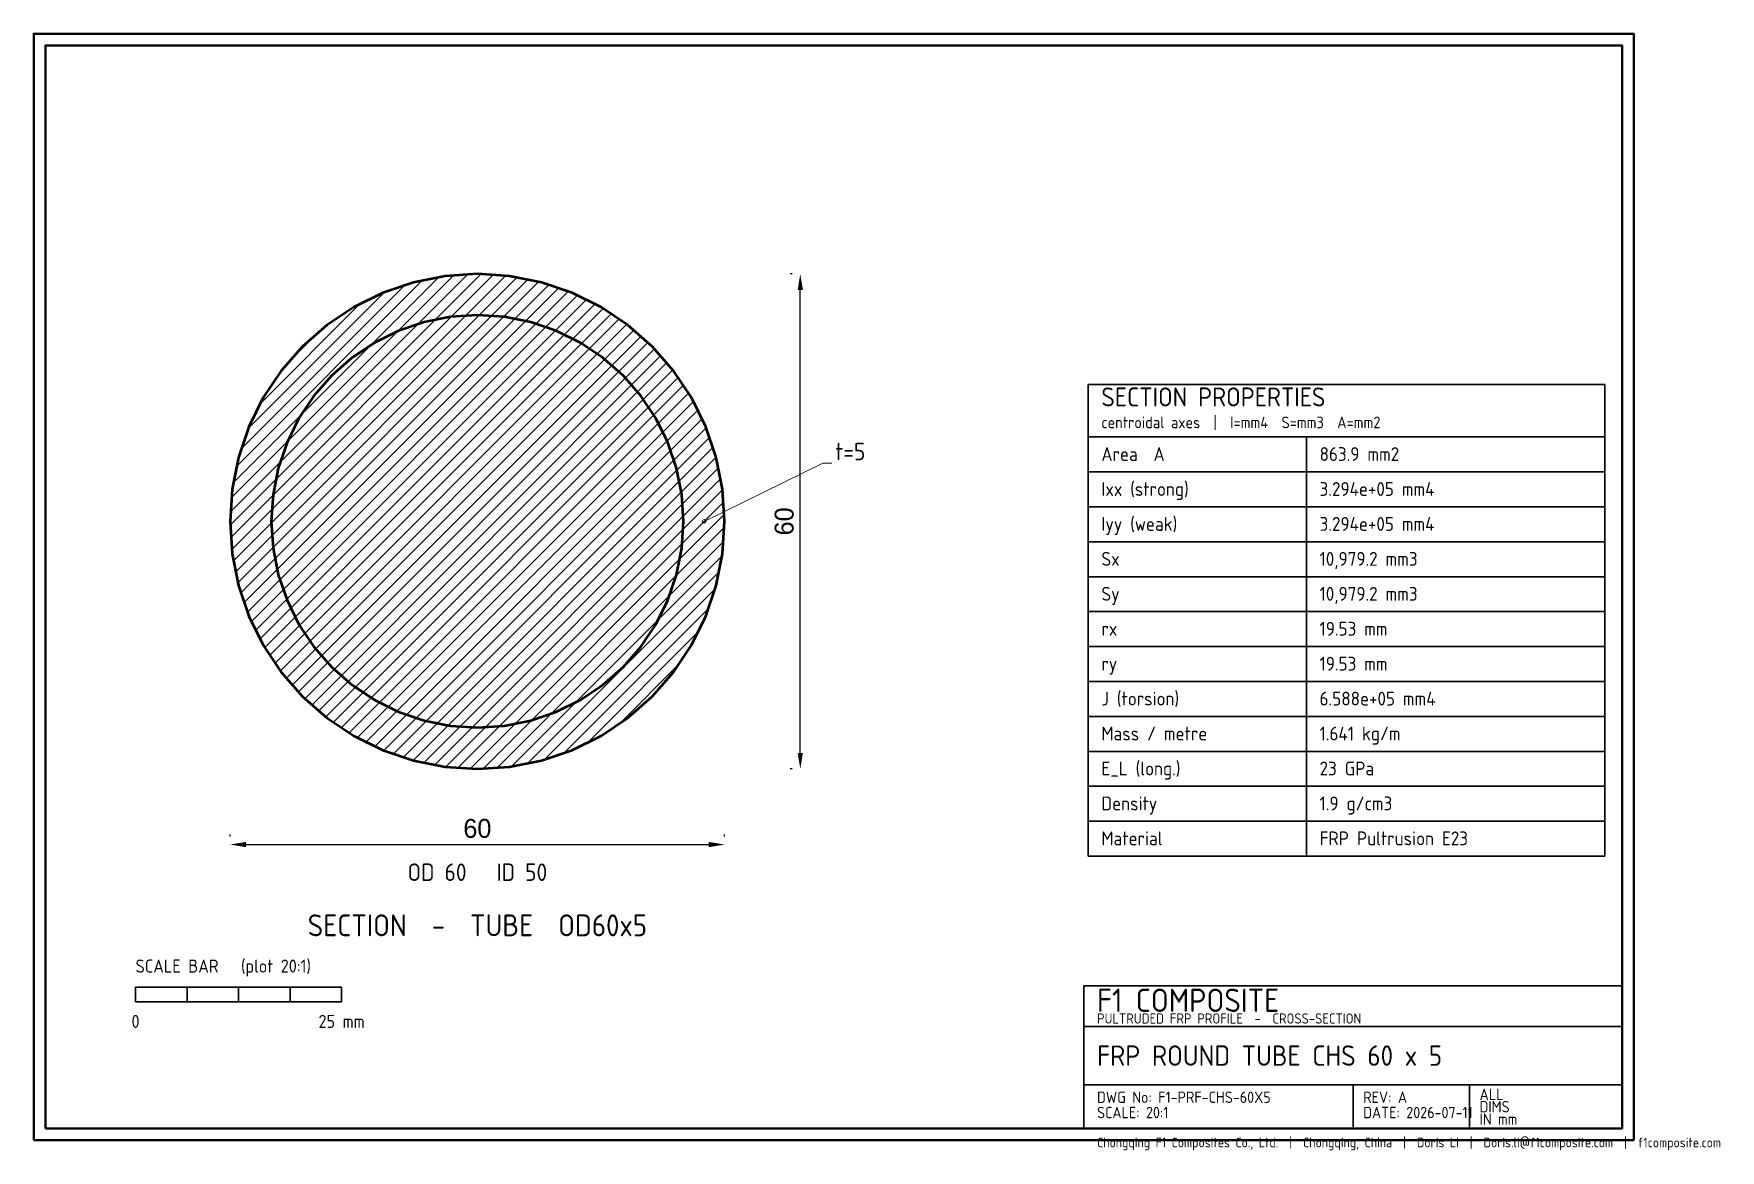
# Model space of a CAD drawing. Header units: millimetres. Extents: x 0 to 11595, y -70 to 7600.
import ezdxf
from ezdxf.enums import TextEntityAlignment as Align

# ---------------------------------------------------------------- set-up
doc = ezdxf.new("R2010")
doc.units = ezdxf.units.MM
for name, color, linetype, lineweight in [('BEAM', 4, 'CONTINUOUS', 50), ('BORDER', 250, 'CONTINUOUS', 40), ('DIM', 1, 'CONTINUOUS', 18), ('HATCH', 9, 'CONTINUOUS', 9), ('TEXT', 250, 'CONTINUOUS', 25), ('TITLE', 250, 'CONTINUOUS', 30)]:
    doc.layers.add(name, color=color, linetype=linetype, lineweight=lineweight)
doc.layers.add('NOTE', color=2, linetype='CONTINUOUS', lineweight=18, true_color=0xb45f00)
doc.styles.add('F1', font='isocp.shx')
doc.dimstyles.new('F1DIM', dxfattribs={"dimtxt": 130, "dimasz": 110, "dimexe": 70, "dimexo": 55, "dimgap": 45, "dimtad": 1, "dimdec": 0, "dimcen": 2.5, "dimclrd": 1, "dimclre": 1, "dimclrt": 1, "dimazin": 3, "dimtfac": 1, "dimtmove": 0, "dimatfit": 3})

msp = doc.modelspace()

# ---------------------------------------------------------------- hatches: boundary and pattern name
at = {"layer": 'HATCH'}
h = msp.add_hatch(dxfattribs=at)
h.set_pattern_fill('ANSI31', scale=20)
h.paths.add_polyline_path([(4750, 4250), (4735.5, 4471.9), (4692.1, 4690), (4620.6, 4900.6), (4522.2, 5100), (4398.7, 5284.9), (4252.1, 5452.1), (4084.9, 5598.7), (3900, 5722.2), (3700.6, 5820.6), (3490, 5892.1), (3271.9, 5935.5), (3050, 5950), (2828.1, 5935.5), (2610, 5892.1), (2399.4, 5820.6), (2200, 5722.2), (2015.1, 5598.7), (1847.9, 5452.1), (1701.3, 5284.9), (1577.8, 5100), (1479.4, 4900.6), (1407.9, 4690), (1364.5, 4471.9), (1350, 4250), (1364.5, 4028.1), (1407.9, 3810), (1479.4, 3599.4), (1577.8, 3400), (1701.3, 3215.1), (1847.9, 3047.9), (2015.1, 2901.3), (2200, 2777.8), (2399.4, 2679.4), (2610, 2607.9), (2828.1, 2564.5), (3050, 2550), (3271.9, 2564.5), (3490, 2607.9), (3700.6, 2679.4), (3900, 2777.8), (4084.9, 2901.3), (4252.1, 3047.9), (4398.7, 3215.1), (4522.2, 3400), (4620.6, 3599.4), (4692.1, 3810), (4735.5, 4028.1)])
h.paths.add_polyline_path([(4466.7, 4250), (4454.5, 4434.9), (4418.4, 4616.7), (4358.8, 4792.1), (4276.9, 4958.3), (4173.9, 5112.4), (4051.7, 5251.7), (3912.4, 5373.9), (3758.3, 5476.9), (3592.1, 5558.8), (3416.7, 5618.4), (3234.9, 5654.5), (3050, 5666.7), (2865.1, 5654.5), (2683.3, 5618.4), (2507.9, 5558.8), (2341.7, 5476.9), (2187.6, 5373.9), (2048.3, 5251.7), (1926.1, 5112.4), (1823.1, 4958.3), (1741.2, 4792.1), (1681.6, 4616.7), (1645.5, 4434.9), (1633.3, 4250), (1645.5, 4065.1), (1681.6, 3883.3), (1741.2, 3707.9), (1823.1, 3541.7), (1926.1, 3387.6), (2048.3, 3248.3), (2187.6, 3126.1), (2341.7, 3023.1), (2507.9, 2941.2), (2683.3, 2881.6), (2865.1, 2845.5), (3050, 2833.3), (3234.9, 2845.5), (3416.7, 2881.6), (3592.1, 2941.2), (3758.3, 3023.1), (3912.4, 3126.1), (4051.7, 3248.3), (4173.9, 3387.6), (4276.9, 3541.7), (4358.8, 3707.9), (4418.4, 3883.3), (4454.5, 4065.1)], flags=0)

# ---------------------------------------------------------------- linework, layer by layer
at = {"layer": 'BEAM'}
for points in [[(4750, 4250), (4735.5, 4471.9), (4692.1, 4690), (4620.6, 4900.6), (4522.2, 5100), (4398.7, 5284.9), (4252.1, 5452.1), (4084.9, 5598.7), (3900, 5722.2), (3700.6, 5820.6), (3490, 5892.1), (3271.9, 5935.5), (3050, 5950), (2828.1, 5935.5), (2610, 5892.1), (2399.4, 5820.6), (2200, 5722.2), (2015.1, 5598.7), (1847.9, 5452.1), (1701.3, 5284.9), (1577.8, 5100), (1479.4, 4900.6), (1407.9, 4690), (1364.5, 4471.9), (1350, 4250), (1364.5, 4028.1), (1407.9, 3810), (1479.4, 3599.4), (1577.8, 3400), (1701.3, 3215.1), (1847.9, 3047.9), (2015.1, 2901.3), (2200, 2777.8), (2399.4, 2679.4), (2610, 2607.9), (2828.1, 2564.5), (3050, 2550), (3271.9, 2564.5), (3490, 2607.9), (3700.6, 2679.4), (3900, 2777.8), (4084.9, 2901.3), (4252.1, 3047.9), (4398.7, 3215.1), (4522.2, 3400), (4620.6, 3599.4), (4692.1, 3810), (4735.5, 4028.1)], [(4466.7, 4250), (4454.5, 4434.9), (4418.4, 4616.7), (4358.8, 4792.1), (4276.9, 4958.3), (4173.9, 5112.4), (4051.7, 5251.7), (3912.4, 5373.9), (3758.3, 5476.9), (3592.1, 5558.8), (3416.7, 5618.4), (3234.9, 5654.5), (3050, 5666.7), (2865.1, 5654.5), (2683.3, 5618.4), (2507.9, 5558.8), (2341.7, 5476.9), (2187.6, 5373.9), (2048.3, 5251.7), (1926.1, 5112.4), (1823.1, 4958.3), (1741.2, 4792.1), (1681.6, 4616.7), (1645.5, 4434.9), (1633.3, 4250), (1645.5, 4065.1), (1681.6, 3883.3), (1741.2, 3707.9), (1823.1, 3541.7), (1926.1, 3387.6), (2048.3, 3248.3), (2187.6, 3126.1), (2341.7, 3023.1), (2507.9, 2941.2), (2683.3, 2881.6), (2865.1, 2845.5), (3050, 2833.3), (3234.9, 2845.5), (3416.7, 2881.6), (3592.1, 2941.2), (3758.3, 3023.1), (3912.4, 3126.1), (4051.7, 3248.3), (4173.9, 3387.6), (4276.9, 3541.7), (4358.8, 3707.9), (4418.4, 3883.3), (4454.5, 4065.1)]]:
    msp.add_lwpolyline(points, close=True, dxfattribs=at)
at = {"layer": 'BORDER'}
for points in [[(0, 0), (11000, 0), (11000, 7600), (0, 7600)], [(80, 80), (10920, 80), (10920, 7520), (80, 7520)]]:
    msp.add_lwpolyline(points, close=True, dxfattribs=at)
at = {"layer": 'NOTE'}
for p, q in [((4608.3, 4250), (5426, 4650)), ((5426, 4650), (5486, 4650))]:
    msp.add_line(p, q, dxfattribs=at)
msp.add_circle((4608.3, 4250), 12, dxfattribs=at)
at = {"layer": 'TITLE'}
for p, q in [((7250, 4830), (10800, 4830)), ((8750, 1950), (8750, 4830)), ((7250, 4590), (10800, 4590)), ((7250, 4350), (10800, 4350)), ((7250, 4110), (10800, 4110)), ((7250, 3870), (10800, 3870)), ((7250, 3630), (10800, 3630)), ((7250, 3390), (10800, 3390)), ((7250, 3150), (10800, 3150)), ((7250, 2910), (10800, 2910)), ((7250, 2670), (10800, 2670)), ((7250, 2430), (10800, 2430)), ((7250, 2190), (10800, 2190)), ((7250, 1950), (10800, 1950)), ((7220, 780), (10920, 780)), ((7220, 380), (10920, 380)), ((9070, 80), (9070, 380)), ((9870, 80), (9870, 380))]:
    msp.add_line(p, q, dxfattribs=at)
for points in [[(7250, 1950), (10800, 1950), (10800, 5190), (7250, 5190)], [(700, 950), (1054.2, 950), (1054.2, 1050), (700, 1050)], [(1054.2, 950), (1408.3, 950), (1408.3, 1050), (1054.2, 1050)], [(1408.3, 950), (1762.5, 950), (1762.5, 1050), (1408.3, 1050)], [(1762.5, 950), (2116.7, 950), (2116.7, 1050), (1762.5, 1050)], [(7220, 80), (10920, 80), (10920, 1060), (7220, 1060)]]:
    msp.add_lwpolyline(points, close=True, dxfattribs=at)

# ---------------------------------------------------------------- texts
at = {"layer": 'NOTE', "style": 'F1'}
msp.add_text('t=5', height=120, dxfattribs=at).set_placement((5511, 4670))
msp.add_text('OD 60   ID 50', height=120, dxfattribs=at).set_placement((3050, 1780), align=Align.CENTER)
at = {"layer": 'TEXT', "style": 'F1'}
for s, height, p in [('centroidal axes  |  I=mm4  S=mm3  A=mm2', 80, (7340, 4890)), ('Area  A', 95, (7340, 4665)), ('863.9 mm2', 95, (8840, 4665)), ('Ixx (strong)', 95, (7340, 4425)), ('3.294e+05 mm4', 95, (8840, 4425)), ('Iyy (weak)', 95, (7340, 4185)), ('3.294e+05 mm4', 95, (8840, 4185)), ('Sx', 95, (7340, 3945)), ('10,979.2 mm3', 95, (8840, 3945)), ('Sy', 95, (7340, 3705)), ('10,979.2 mm3', 95, (8840, 3705)), ('rx', 95, (7340, 3465)), ('19.53 mm', 95, (8840, 3465)), ('ry', 95, (7340, 3225)), ('19.53 mm', 95, (8840, 3225)), ('J (torsion)', 95, (7340, 2985)), ('6.588e+05 mm4', 95, (8840, 2985)), ('Mass / metre', 95, (7340, 2745)), ('1.641 kg/m', 95, (8840, 2745)), ('E_L (long.)', 95, (7340, 2505)), ('23 GPa', 95, (8840, 2505)), ('Density', 95, (7340, 2265)), ('1.9 g/cm3', 95, (8840, 2265)), ('Material', 95, (7340, 2025)), ('FRP Pultrusion E23', 95, (8840, 2025)), ('SCALE BAR   (plot 20:1)', 90, (700, 1150)), ('Chongqing F1 Composites Co., Ltd.  |  Chongqing, China  |  Doris Li  |  Doris.li@f1composite.com  |  f1composite.com', 66, (7310, -50))]:
    msp.add_text(s, height=height, dxfattribs=at).set_placement(p)
for s, p in [('0', (700, 770)), ('25 mm', (2116.7, 770))]:
    msp.add_text(s, height=90, dxfattribs=at).set_placement(p, align=Align.CENTER)
at = {"layer": 'TITLE', "style": 'F1'}
for s, height, p in [('SECTION PROPERTIES', 130, (7340, 5040)), ('F1 COMPOSITE', 160, (7310, 880)), ('PULTRUDED FRP PROFILE  -  CROSS-SECTION', 70, (7310, 800)), ('FRP ROUND TUBE CHS 60 x 5', 140, (7310, 510)), ('ALL', 78, (9940, 275)), ('DWG No: F1-PRF-CHS-60X5', 78, (7310, 255)), ('REV: A', 78, (9140, 255)), ('DIMS', 78, (9940, 190)), ('SCALE: 20:1', 78, (7310, 150)), ('DATE: 2026-07-11', 78, (9140, 150)), ('IN mm', 78, (9940, 105))]:
    msp.add_text(s, height=height, dxfattribs=at).set_placement(p)
msp.add_text('SECTION  -  TUBE  OD60x5', height=150, dxfattribs=at).set_placement((3050, 1400), align=Align.CENTER)

# ---------------------------------------------------------------- dimensions: what is measured, and where the dimension line sits
at = {"layer": 'DIM'}
msp.add_linear_dim(base=(5270, 2550), p1=(5270, 2550), p2=(5270, 5950), angle=90, text='60', dimstyle='F1DIM', dxfattribs=at).render()
msp.add_linear_dim(base=(1350, 2030), p1=(1350, 2030), p2=(4750, 2030), text='60', dimstyle='F1DIM', dxfattribs=at).render()

doc.saveas('drawing.dxf')
